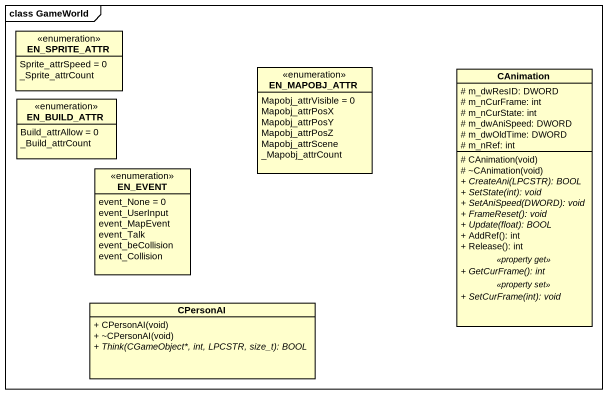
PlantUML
@startuml
mainframe class GameWorld
hide circle
hide empty members
skinparam classAttributeIconSize 0
enum EN_SPRITE_ATTR {
  Sprite_attrSpeed = 0
  _Sprite_attrCount
}
enum EN_MAPOBJ_ATTR {
  Mapobj_attrVisible = 0
  Mapobj_attrPosX
  Mapobj_attrPosY
  Mapobj_attrPosZ
  Mapobj_attrScene
  _Mapobj_attrCount
}
class CAnimation {
  # m_dwResID: DWORD
  # m_nCurFrame: int
  # m_nCurState: int
  # m_dwAniSpeed: DWORD
  # m_dwOldTime: DWORD
  # m_nRef: int
  --
  # CAnimation(void)
  # ~CAnimation(void)
  {abstract} + CreateAni(LPCSTR): BOOL
  {abstract} + SetState(int): void
  {abstract} + SetAniSpeed(DWORD): void
  {abstract} + FrameReset(): void
  {abstract} + Update(float): BOOL
  + AddRef(): int
  + Release(): int
  .. <<property get>> ..
  {abstract} + GetCurFrame(): int
  .. <<property set>> ..
  {abstract} + SetCurFrame(int): void
}
enum EN_BUILD_ATTR {
  Build_attrAllow = 0
  _Build_attrCount
}
enum EN_EVENT {
  event_None = 0
  event_UserInput
  event_MapEvent
  event_Talk
  event_beCollision
  event_Collision
}
class CPersonAI {
  + CPersonAI(void)
  + ~CPersonAI(void)
  {abstract} + Think(CGameObject*, int, LPCSTR, size_t): BOOL
}
@enduml
